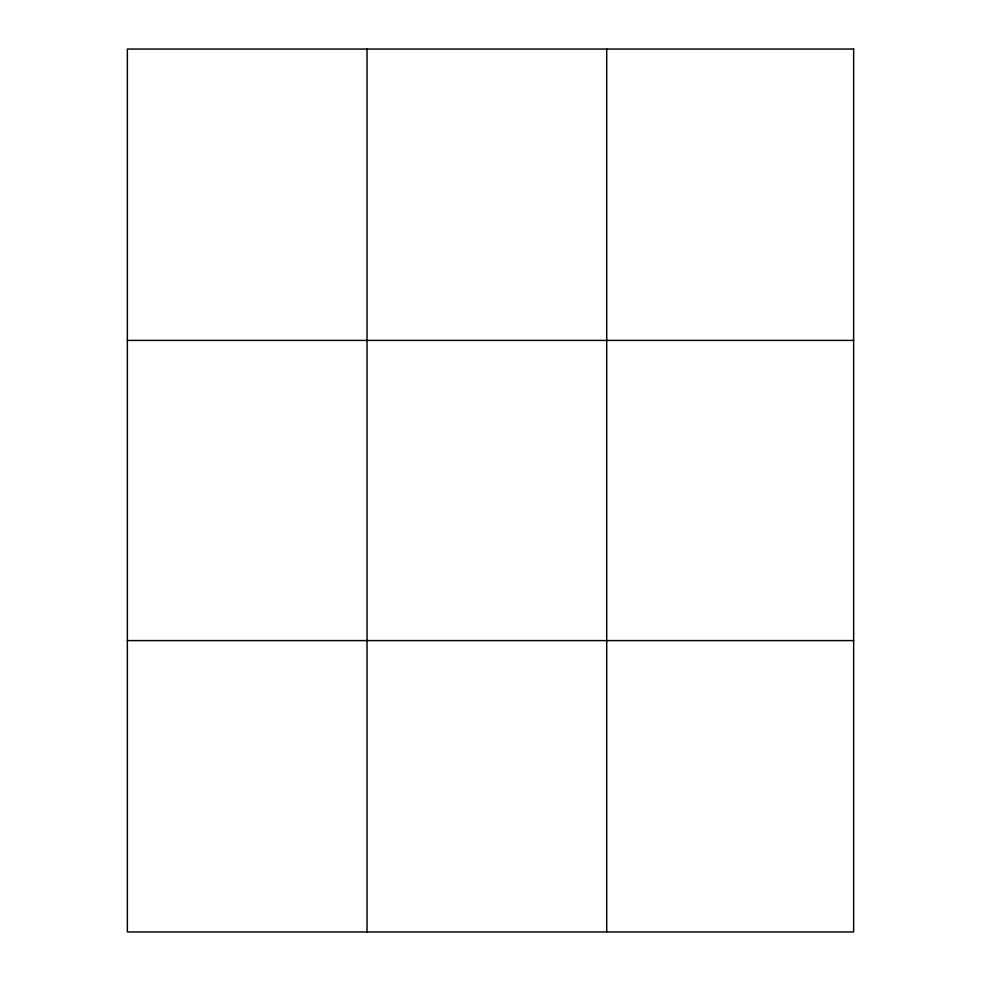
<?xml version="1.0" encoding="UTF-8"?>
<svg xmlns="http://www.w3.org/2000/svg" width="981" height="981" viewBox="0 0 981 981"><rect width="100%" height="100%" fill="white"/><g stroke="black" fill="none" stroke-linecap="round" stroke-linejoin="round"><path stroke-width="1.47" d="M367.029 931.95L367.029 49.05M606.712 931.95L606.712 49.05M127.358 340.407L853.642 340.407M127.358 640.593L853.642 640.593M853.642 49.05L853.642 931.95L127.358 931.95L127.358 49.05L853.642 49.05"/></g></svg>
